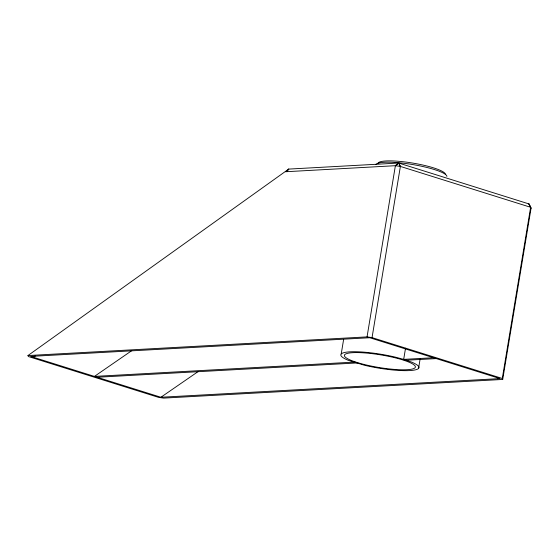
<?xml version="1.0" encoding="UTF-8"?>
<svg xmlns="http://www.w3.org/2000/svg" width="559" height="559" viewBox="0 0 559 559"><rect width="100%" height="100%" fill="white"/><g stroke="black" fill="none" stroke-linecap="round" stroke-linejoin="round"><path stroke-width="0.84" d="M341.221 353.952L343.638 339.341M27.95 355.552L367.046 336.888L395.388 165.695L398.679 163.039L528.912 203.916L531.05 208.255L502.709 379.449L163.612 398.113L158.609 397.386L28.369 356.53L27.95 355.552L288.703 169.091L398.679 163.039L400.391 166.421L372.049 337.608L502.289 378.471L502.709 379.449M528.912 203.916L531.05 208.255L530.631 207.284L400.391 166.421L398.679 163.039M403.682 359.381L405.534 348.208M418.558 368.43L420.123 358.976M502.289 378.471L530.631 207.284L528.919 203.895M286.788 171.515L288.703 169.091M286.795 171.529L288.765 169.091M285.411 171.753L395.388 165.695L398.679 163.053M35.531 355.769L33.379 357.257L32.953 356.279M131.756 350.654L94.422 376.41L354.741 362.078L357.453 362.931L97.14 377.255M160.901 397.26L499.998 378.597L369.758 337.734L30.661 356.404L160.901 397.26L198.235 371.504M433.518 357.739L402.864 359.43L405.575 360.276L436.237 358.592M395.388 165.695L400.391 166.421M367.046 336.888L372.049 337.608M497.286 377.744L497.706 378.722M377.961 163.668A34.183 6.051 9.4 0 1 411.536 162.886A34.183 6.051 9.4 0 1 445.439 174.422M376.018 164.591A35.979 6.373 9.4 0 1 412.78 164.563A35.979 6.373 9.4 0 1 446.921 176.448M404.199 359.521L395.444 357.166A39.612 7.015 9.4 0 0 349.27 351.87A39.612 7.015 9.4 0 0 348.488 360.394L364.335 365.223A39.612 7.015 9.4 0 0 410.509 370.519A39.612 7.015 9.4 0 0 411.291 361.994L404.199 359.521M357.809 362.714A35.979 6.373 9.4 0 0 415.016 367.766A35.979 6.373 9.4 0 0 366.844 353.099A35.979 6.373 9.4 0 0 357.809 362.714"/></g></svg>
